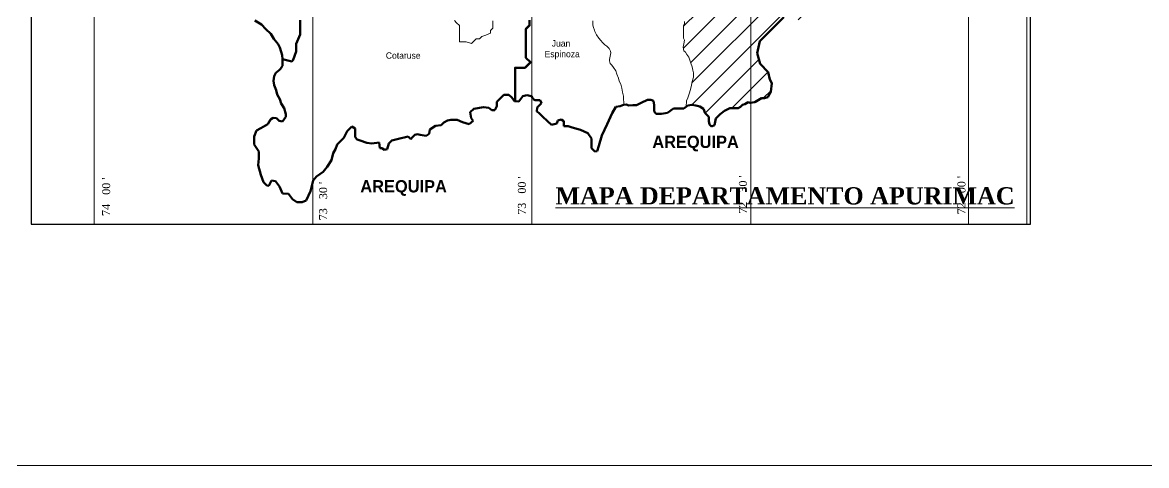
# Model space of a CAD drawing. Header units: metres. Extents: x 756359 to 758214, y 8425508 to 8426351.
# Drawn here: x 757030.28 to 757053.56, y 8425853.98 to 8425863.16 of the extents above; entities that cross this region are included whole.
import ezdxf

# ---------------------------------------------------------------- set-up
doc = ezdxf.new("R2010")
doc.units = ezdxf.units.M
for name, color, linetype, lineweight in [('02', 2, 'Continuous', 20), ('8', 5, 'Continuous', 60), ('Cap Prov', 94, 'Continuous', 25), ('Distrito', 212, 'Continuous', 25), ('Ejes de Coordenadas', 38, 'Continuous', 5), ('HIDROLOGIA', 151, 'Continuous', 18), ('N-Ciudades', 10, 'Continuous', 18), ('PERFIL', 150, 'Continuous', 9), ('PLUMA 01', 31, 'Continuous', 9), ('Red vías Vecinales', 106, 'Continuous', 40)]:
    doc.layers.add(name, color=color, linetype=linetype, lineweight=lineweight)
doc.styles.add('ARIAL', font='arial.ttf')
doc.styles.add('century', font='GOTHIC.TTF')

msp = doc.modelspace()

# ---------------------------------------------------------------- hatches: boundary and pattern name
at = {"layer": 'PERFIL'}
h = msp.add_hatch(dxfattribs=at)
h.set_pattern_fill('ANSI31', color=3, scale=0.1, style=0)
h.set_pattern_definition([(45, (-3626.7664, 20332.6351), (-0.224506403027, 0.224506403027), [])])
h.paths.add_polyline_path([(757046.74, 8425864.583), (757046.803, 8425864.721), (757046.88, 8425864.799), (757046.965, 8425864.799), (757046.965, 8425865.019), (757046.906, 8425865.139), (757046.857, 8425865.239), (757046.768, 8425865.239), (757046.665, 8425865.239), (757046.604, 8425865.178), (757046.517, 8425865.178), (757046.43, 8425865.216), (757046.293, 8425865.275), (757046.188, 8425865.38), (757046.188, 8425865.443), (757046.121, 8425865.511), (757046.121, 8425865.607), (757046.057, 8425865.607), (757046.01, 8425865.654), (757045.959, 8425865.705), (757045.856, 8425865.808), (757045.795, 8425865.869), (757045.708, 8425865.956), (757045.628, 8425865.956), (757045.515, 8425865.956), (757045.426, 8425865.956), (757045.365, 8425865.895), (757045.365, 8425863.594), (757046.798, 8425863.594), (757046.802, 8425863.61), (757046.796, 8425863.805), (757046.74, 8425863.955)])
h.paths.add_polyline_path([(757045.365, 8425865.895), (757045.356, 8425865.886), (757045.275, 8425865.805), (757045.235, 8425865.692), (757045.206, 8425865.609), (757045.046, 8425865.665), (757045.004, 8425865.623), (757044.859, 8425865.538), (757044.782, 8425865.453), (757044.669, 8425865.348), (757044.596, 8425865.318), (757044.533, 8425865.381), (757044.374, 8425865.381), (757044.374, 8425865.249), (757044.342, 8425864.976), (757044.215, 8425864.817), (757044.166, 8425864.547), (757044.11, 8425864.443), (757044.11, 8425864.368), (757044.083, 8425864.34), (757044.027, 8425864.285), (757044.001, 8425864.2), (757043.981, 8425864.138), (757043.932, 8425864.088), (757043.932, 8425864.006), (757043.953, 8425863.95), (757043.974, 8425863.894), (757043.992, 8425863.85), (757044.011, 8425863.799), (757044.011, 8425863.756), (757044.048, 8425863.719), (757044.048, 8425863.637), (757044.033, 8425863.594), (757045.365, 8425863.594)])
h.paths.add_polyline_path([(757045.365, 8425863.594), (757044.033, 8425863.594), (757044.026, 8425863.575), (757044.026, 8425863.527), (757044.026, 8425863.482), (757044.026, 8425863.436), (757043.975, 8425863.436), (757043.949, 8425863.462), (757043.894, 8425863.462), (757043.901, 8425863.442), (757043.901, 8425863.411), (757043.927, 8425863.357), (757043.939, 8425863.3), (757043.981, 8425863.258), (757043.992, 8425863.179), (757043.992, 8425863.134), (757043.974, 8425863.088), (757043.974, 8425863.029), (757043.974, 8425862.962), (757043.974, 8425862.888), (757043.974, 8425862.829), (757043.99, 8425862.789), (757043.979, 8425862.713), (757043.965, 8425862.644), (757043.98, 8425862.572), (757044.014, 8425862.538), (757044.043, 8425862.495), (757044.082, 8425862.435), (757044.098, 8425862.393), (757044.125, 8425862.316), (757044.153, 8425862.239), (757044.167, 8425862.169), (757044.178, 8425862.112), (757044.178, 8425862.025), (757044.151, 8425861.937), (757044.134, 8425861.859), (757044.117, 8425861.766), (757044.085, 8425861.676), (757044.057, 8425861.598), (757044.034, 8425861.535), (757044.023, 8425861.408), (757044.062, 8425861.438), (757044.143, 8425861.448), (757044.227, 8425861.434), (757044.308, 8425861.419), (757044.384, 8425861.369), (757044.418, 8425861.277), (757044.496, 8425861.2), (757044.496, 8425861.109), (757044.507, 8425861.044), (757044.55, 8425861.001), (757044.61, 8425861.031), (757044.64, 8425861.169), (757044.727, 8425861.256), (757044.821, 8425861.323), (757044.927, 8425861.385), (757045.101, 8425861.385), (757045.152, 8425861.409), (757045.195, 8425861.454), (757045.242, 8425861.467), (757045.31, 8425861.507), (757045.349, 8425861.495), (757045.365, 8425861.497)])
h.paths.add_polyline_path([(757046.562, 8425863.399), (757046.626, 8425863.426), (757046.697, 8425863.426), (757046.73, 8425863.459), (757046.781, 8425863.509), (757046.798, 8425863.594), (757045.365, 8425863.594), (757045.365, 8425861.497), (757045.45, 8425861.509), (757045.518, 8425861.548), (757045.588, 8425861.588), (757045.645, 8425861.586), (757045.717, 8425861.612), (757045.781, 8425861.718), (757045.8, 8425861.9), (757045.757, 8425861.973), (757045.726, 8425862.128), (757045.555, 8425862.299), (757045.494, 8425862.518), (757045.551, 8425862.769), (757045.626, 8425862.843), (757045.739, 8425862.957), (757045.914, 8425863.132), (757046.051, 8425863.268), (757046.172, 8425863.297), (757046.215, 8425863.272), (757046.298, 8425863.189), (757046.376, 8425863.222), (757046.469, 8425863.307)])
h.paths.add_polyline_path([(757044.378, 8425863.561), (757045.84, 8425863.561), (757045.84, 8425863.847), (757044.378, 8425863.847)], flags=9)
h.paths.add_polyline_path([(757041.804, 8425863.741), (757044.654, 8425863.741), (757044.654, 8425864.354), (757041.804, 8425864.354)], flags=9)

# ---------------------------------------------------------------- linework, layer by layer
at = {"lineweight": 60}
for p, q in [((757046.051, 8425863.268), (757045.914, 8425863.132)), ((757035.233, 8425863.113), (757035.096, 8425863.199)), ((757035.324, 8425863.02), (757035.233, 8425863.113)), ((757045.914, 8425863.132), (757045.739, 8425862.957)), ((757035.426, 8425862.919), (757035.324, 8425863.02)), ((757035.487, 8425862.819), (757035.426, 8425862.919)), ((757035.575, 8425862.705), (757035.487, 8425862.819)), ((757045.626, 8425862.843), (757045.551, 8425862.769)), ((757045.739, 8425862.957), (757045.626, 8425862.843)), ((757035.613, 8425862.64), (757035.575, 8425862.705)), ((757035.639, 8425862.551), (757035.613, 8425862.64)), ((757045.551, 8425862.769), (757045.494, 8425862.518)), ((757035.658, 8425862.479), (757035.639, 8425862.551)), ((757035.668, 8425862.394), (757035.658, 8425862.479)), ((757035.667, 8425862.258), (757035.668, 8425862.394)), ((757045.494, 8425862.518), (757045.555, 8425862.299)), ((757035.493, 8425862.041), (757035.528, 8425862.111)), ((757035.528, 8425862.111), (757035.597, 8425862.166)), ((757035.597, 8425862.166), (757035.627, 8425862.197)), ((757035.627, 8425862.197), (757035.667, 8425862.258)), ((757045.555, 8425862.299), (757045.726, 8425862.128)), ((757045.726, 8425862.128), (757045.757, 8425861.973)), ((757035.477, 8425861.946), (757035.493, 8425862.041)), ((757035.494, 8425861.861), (757035.477, 8425861.946)), ((757045.757, 8425861.973), (757045.8, 8425861.9)), ((757045.8, 8425861.9), (757045.781, 8425861.718)), ((757035.533, 8425861.751), (757035.494, 8425861.861)), ((757035.555, 8425861.664), (757035.533, 8425861.751)), ((757035.609, 8425861.568), (757035.555, 8425861.664)), ((757040.252, 8425861.661), (757040.164, 8425861.573)), ((757040.355, 8425861.661), (757040.252, 8425861.661)), ((757040.413, 8425861.604), (757040.355, 8425861.661)), ((757040.727, 8425861.649), (757040.64, 8425861.628)), ((757040.822, 8425861.628), (757040.727, 8425861.649)), ((757045.781, 8425861.718), (757045.717, 8425861.612)), ((757035.636, 8425861.479), (757035.609, 8425861.568)), ((757035.698, 8425861.379), (757035.636, 8425861.479)), ((757039.832, 8425861.404), (757039.632, 8425861.365)), ((757039.937, 8425861.389), (757039.832, 8425861.404)), ((757040.104, 8425861.426), (757040.066, 8425861.343)), ((757040.164, 8425861.573), (757040.104, 8425861.513)), ((757040.104, 8425861.513), (757040.104, 8425861.426)), ((757040.469, 8425861.526), (757040.413, 8425861.604)), ((757040.56, 8425861.523), (757040.469, 8425861.526)), ((757040.64, 8425861.628), (757040.56, 8425861.523)), ((757040.859, 8425861.565), (757040.822, 8425861.628)), ((757040.896, 8425861.55), (757040.859, 8425861.565)), ((757041.004, 8425861.55), (757040.896, 8425861.55)), ((757040.94, 8425861.393), (757041.028, 8425861.488)), ((757041.028, 8425861.488), (757041.004, 8425861.55)), ((757042.572, 8425861.406), (757042.49, 8425861.278)), ((757042.657, 8425861.423), (757042.572, 8425861.406)), ((757042.731, 8425861.452), (757042.657, 8425861.423)), ((757042.782, 8425861.456), (757042.731, 8425861.452)), ((757042.838, 8425861.434), (757042.782, 8425861.456)), ((757042.921, 8425861.442), (757042.838, 8425861.434)), ((757042.996, 8425861.442), (757042.921, 8425861.442)), ((757043.094, 8425861.489), (757042.996, 8425861.442)), ((757043.226, 8425861.551), (757043.094, 8425861.489)), ((757043.297, 8425861.551), (757043.226, 8425861.551)), ((757043.348, 8425861.536), (757043.297, 8425861.551)), ((757043.363, 8425861.443), (757043.348, 8425861.536)), ((757043.363, 8425861.311), (757043.363, 8425861.443)), ((757044.062, 8425861.438), (757043.979, 8425861.376)), ((757044.143, 8425861.448), (757044.062, 8425861.438)), ((757044.227, 8425861.434), (757044.143, 8425861.448)), ((757044.308, 8425861.419), (757044.227, 8425861.434)), ((757044.384, 8425861.369), (757044.308, 8425861.419)), ((757045.152, 8425861.409), (757045.101, 8425861.385)), ((757045.195, 8425861.454), (757045.152, 8425861.409)), ((757045.242, 8425861.467), (757045.195, 8425861.454)), ((757045.31, 8425861.507), (757045.242, 8425861.467)), ((757045.349, 8425861.495), (757045.31, 8425861.507)), ((757045.45, 8425861.509), (757045.349, 8425861.495)), ((757045.518, 8425861.548), (757045.45, 8425861.509)), ((757045.588, 8425861.588), (757045.518, 8425861.548)), ((757045.645, 8425861.586), (757045.588, 8425861.588)), ((757045.717, 8425861.612), (757045.645, 8425861.586)), ((757035.417, 8425861.147), (757035.475, 8425861.181)), ((757035.475, 8425861.181), (757035.543, 8425861.175)), ((757035.543, 8425861.175), (757035.594, 8425861.118)), ((757035.666, 8425861.102), (757035.733, 8425861.203)), ((757035.737, 8425861.254), (757035.698, 8425861.379)), ((757035.733, 8425861.203), (757035.737, 8425861.254)), ((757039.632, 8425861.365), (757039.556, 8425861.301)), ((757039.556, 8425861.301), (757039.575, 8425861.175)), ((757039.575, 8425861.175), (757039.614, 8425861.116)), ((757040.002, 8425861.339), (757039.937, 8425861.389)), ((757040.066, 8425861.343), (757040.002, 8425861.339)), ((757040.934, 8425861.31), (757040.94, 8425861.393)), ((757040.978, 8425861.285), (757040.934, 8425861.31)), ((757041.054, 8425861.209), (757040.978, 8425861.285)), ((757041.151, 8425861.112), (757041.054, 8425861.209)), ((757042.49, 8425861.278), (757042.387, 8425861.053)), ((757043.408, 8425861.266), (757043.363, 8425861.311)), ((757043.516, 8425861.266), (757043.408, 8425861.266)), ((757043.639, 8425861.285), (757043.516, 8425861.266)), ((757043.767, 8425861.376), (757043.639, 8425861.285)), ((757043.979, 8425861.376), (757043.767, 8425861.376)), ((757044.418, 8425861.277), (757044.384, 8425861.369)), ((757044.496, 8425861.2), (757044.418, 8425861.277)), ((757044.496, 8425861.109), (757044.496, 8425861.2)), ((757044.64, 8425861.169), (757044.61, 8425861.031)), ((757044.727, 8425861.256), (757044.64, 8425861.169)), ((757044.821, 8425861.323), (757044.727, 8425861.256)), ((757044.927, 8425861.385), (757044.821, 8425861.323)), ((757045.101, 8425861.385), (757044.927, 8425861.385)), ((757035.126, 8425860.918), (757035.216, 8425860.969)), ((757035.216, 8425860.969), (757035.36, 8425861.051)), ((757035.36, 8425861.051), (757035.417, 8425861.147)), ((757035.594, 8425861.118), (757035.666, 8425861.102)), ((757037.1, 8425861), (757037.002, 8425860.906)), ((757037.17, 8425860.96), (757037.1, 8425861)), ((757037.17, 8425860.89), (757037.17, 8425860.96)), ((757038.715, 8425860.937), (757038.707, 8425860.85)), ((757038.833, 8425861.019), (757038.715, 8425860.937)), ((757038.952, 8425861.029), (757038.833, 8425861.019)), ((757039.008, 8425861.085), (757038.952, 8425861.029)), ((757039.081, 8425861.129), (757039.008, 8425861.085)), ((757039.149, 8425861.143), (757039.081, 8425861.129)), ((757039.283, 8425861.143), (757039.149, 8425861.143)), ((757039.397, 8425861.092), (757039.283, 8425861.143)), ((757039.531, 8425861.048), (757039.397, 8425861.092)), ((757039.614, 8425861.116), (757039.531, 8425861.048)), ((757041.239, 8425861.037), (757041.151, 8425861.112)), ((757041.35, 8425861.067), (757041.239, 8425861.037)), ((757041.371, 8425861.129), (757041.35, 8425861.067)), ((757041.439, 8425861.146), (757041.371, 8425861.129)), ((757041.491, 8425861.113), (757041.439, 8425861.146)), ((757041.491, 8425861.006), (757041.491, 8425861.113)), ((757041.584, 8425861.006), (757041.491, 8425861.006)), ((757041.668, 8425860.981), (757041.584, 8425861.006)), ((757041.838, 8425860.932), (757041.668, 8425860.981)), ((757041.99, 8425860.861), (757041.838, 8425860.932)), ((757042.387, 8425861.053), (757042.28, 8425860.818)), ((757044.507, 8425861.044), (757044.496, 8425861.109)), ((757044.55, 8425861.001), (757044.507, 8425861.044)), ((757044.61, 8425861.031), (757044.55, 8425861.001)), ((757035.078, 8425860.794), (757035.126, 8425860.918)), ((757035.078, 8425860.626), (757035.078, 8425860.794)), ((757036.937, 8425860.769), (757036.857, 8425860.693)), ((757037.002, 8425860.906), (757036.937, 8425860.769)), ((757037.17, 8425860.778), (757037.17, 8425860.89)), ((757037.212, 8425860.735), (757037.17, 8425860.778)), ((757037.278, 8425860.713), (757037.212, 8425860.735)), ((757037.41, 8425860.667), (757037.278, 8425860.713)), ((757037.93, 8425860.714), (757037.868, 8425860.652)), ((757038.042, 8425860.742), (757037.93, 8425860.714)), ((757038.267, 8425860.797), (757038.042, 8425860.742)), ((757038.323, 8425860.741), (757038.267, 8425860.797)), ((757038.36, 8425860.778), (757038.323, 8425860.741)), ((757038.41, 8425860.828), (757038.36, 8425860.778)), ((757038.464, 8425860.845), (757038.41, 8425860.828)), ((757038.517, 8425860.828), (757038.464, 8425860.845)), ((757038.642, 8425860.81), (757038.517, 8425860.828)), ((757038.707, 8425860.85), (757038.642, 8425860.81)), ((757042.065, 8425860.75), (757041.99, 8425860.861)), ((757042.064, 8425860.554), (757042.065, 8425860.75)), ((757042.28, 8425860.818), (757042.218, 8425860.6)), ((757035.147, 8425860.526), (757035.078, 8425860.626)), ((757035.178, 8425860.481), (757035.147, 8425860.526)), ((757035.178, 8425860.341), (757035.178, 8425860.481)), ((757036.766, 8425860.534), (757036.714, 8425860.447)), ((757036.797, 8425860.626), (757036.766, 8425860.534)), ((757036.857, 8425860.693), (757036.797, 8425860.626)), ((757037.513, 8425860.648), (757037.41, 8425860.667)), ((757037.667, 8425860.671), (757037.513, 8425860.648)), ((757037.684, 8425860.554), (757037.667, 8425860.671)), ((757037.667, 8425860.671), (757037.667, 8425860.671)), ((757037.722, 8425860.554), (757037.684, 8425860.554)), ((757037.777, 8425860.518), (757037.722, 8425860.554)), ((757037.837, 8425860.532), (757037.777, 8425860.518)), ((757037.868, 8425860.652), (757037.837, 8425860.532)), ((757042.137, 8425860.485), (757042.064, 8425860.554)), ((757042.181, 8425860.494), (757042.137, 8425860.485)), ((757042.218, 8425860.6), (757042.181, 8425860.494)), ((757035.164, 8425860.199), (757035.178, 8425860.341)), ((757036.679, 8425860.303), (757036.59, 8425860.169)), ((757036.714, 8425860.447), (757036.679, 8425860.303)), ((757035.22, 8425860.002), (757035.164, 8425860.199)), ((757035.27, 8425859.849), (757035.22, 8425860.002)), ((757036.508, 8425860.061), (757036.369, 8425859.969)), ((757036.59, 8425860.169), (757036.508, 8425860.061)), ((757035.344, 8425859.779), (757035.27, 8425859.849)), ((757035.385, 8425859.776), (757035.344, 8425859.779)), ((757035.437, 8425859.883), (757035.385, 8425859.776)), ((757035.518, 8425859.867), (757035.437, 8425859.883)), ((757035.605, 8425859.757), (757035.518, 8425859.867)), ((757036.301, 8425859.881), (757036.249, 8425859.666)), ((757036.369, 8425859.969), (757036.301, 8425859.881)), ((757035.666, 8425859.616), (757035.605, 8425859.757)), ((757035.793, 8425859.605), (757035.666, 8425859.616)), ((757035.873, 8425859.499), (757035.793, 8425859.605)), ((757036.249, 8425859.666), (757036.158, 8425859.469)), ((757035.964, 8425859.433), (757035.873, 8425859.499)), ((757036.018, 8425859.433), (757035.964, 8425859.433)), ((757036.076, 8425859.433), (757036.018, 8425859.433)), ((757036.158, 8425859.469), (757036.076, 8425859.433))]:
    msp.add_line(p, q, dxfattribs=at)
at = {"layer": '02'}
for points in [[(757036.031, 8425863.202), (757036.031, 8425863.028), (757036.031, 8425862.907), (757035.95, 8425862.713), (757035.95, 8425862.636), (757035.95, 8425862.558), (757035.888, 8425862.381), (757035.857, 8425862.35), (757035.668, 8425862.394)], [(757040.781, 8425863.202), (757040.781, 8425863.098), (757040.708, 8425863.025), (757040.708, 8425862.868), (757040.708, 8425862.718), (757040.708, 8425862.568), (757040.708, 8425862.426), (757040.801, 8425862.333), (757040.685, 8425862.217), (757040.685, 8425862.217), (757040.685, 8425862.217), (757040.568, 8425862.217), (757040.484, 8425862.217), (757040.484, 8425862.067), (757040.484, 8425861.791), (757040.484, 8425861.658), (757040.483, 8425861.525)], [(757040.795, 8425863.198), (757040.795, 8425863.093), (757040.722, 8425863.02), (757040.722, 8425862.863), (757040.722, 8425862.713), (757040.722, 8425862.563), (757040.722, 8425862.421), (757040.815, 8425862.328), (757040.699, 8425862.212), (757040.699, 8425862.212), (757040.699, 8425862.212), (757040.582, 8425862.212), (757040.498, 8425862.212), (757040.498, 8425862.062), (757040.498, 8425861.787), (757040.498, 8425861.653), (757040.497, 8425861.521)]]:
    msp.add_lwpolyline(points, dxfattribs=at)
at = {"layer": 'Cap Prov', "lineweight": 50}
for points in [[(757036.031, 8425863.202), (757036.031, 8425863.028), (757036.031, 8425862.907), (757035.95, 8425862.713), (757035.95, 8425862.636), (757035.95, 8425862.558), (757035.888, 8425862.381), (757035.857, 8425862.35), (757035.668, 8425862.394)], [(757040.781, 8425863.202), (757040.781, 8425863.098), (757040.708, 8425863.025), (757040.708, 8425862.868), (757040.708, 8425862.718), (757040.708, 8425862.568), (757040.708, 8425862.426), (757040.801, 8425862.333), (757040.685, 8425862.217), (757040.685, 8425862.217), (757040.685, 8425862.217), (757040.568, 8425862.217), (757040.484, 8425862.217), (757040.484, 8425862.067), (757040.484, 8425861.791), (757040.484, 8425861.658), (757040.483, 8425861.525)]]:
    msp.add_lwpolyline(points, dxfattribs=at)
at = {"layer": 'Ejes de Coordenadas', "linetype": 'Continuous'}
for p, q in [((757031.766, 8425877.573), (757031.766, 8425858.981)), ((757036.293, 8425877.573), (757036.293, 8425858.981)), ((757040.827, 8425877.573), (757040.827, 8425858.981)), ((757045.365, 8425877.573), (757045.365, 8425858.981)), ((757049.876, 8425877.573), (757049.876, 8425858.981)), ((757031.766, 8425858.981), (757051.079, 8425858.981))]:
    msp.add_line(p, q, dxfattribs=at)
msp.add_lwpolyline([(757051.079, 8425858.981), (757030.464, 8425858.981), (757030.464, 8425876.169), (757051.079, 8425876.169)], close=True, dxfattribs=at)
at = {"layer": 'HIDROLOGIA', "linetype": 'Continuous', "lineweight": 5}
msp.add_lwpolyline([(757040.02, 8425863.192), (757040.02, 8425863.107), (757040.02, 8425863.038), (757039.974, 8425862.992), (757039.974, 8425862.935), (757039.874, 8425862.895), (757039.793, 8425862.863), (757039.747, 8425862.817), (757039.674, 8425862.817), (757039.629, 8425862.772), (757039.577, 8425862.72), (757039.472, 8425862.756), (757039.42, 8425862.756), (757039.329, 8425862.756), (757039.329, 8425862.832), (757039.329, 8425862.914), (757039.329, 8425863.013), (757039.329, 8425863.092), (757039.272, 8425863.15), (757039.226, 8425863.195)], dxfattribs=at)
at = {"layer": 'N-Ciudades', "linetype": 'Continuous', "lineweight": 5}
for points in [[(757042.094, 8425863.192), (757042.094, 8425863.14), (757042.094, 8425863.104), (757042.106, 8425863.052), (757042.125, 8425863), (757042.136, 8425862.969), (757042.172, 8425862.897), (757042.215, 8425862.833), (757042.257, 8425862.781), (757042.294, 8425862.744), (757042.344, 8425862.695), (757042.383, 8425862.666), (757042.434, 8425862.615), (757042.461, 8425862.56), (757042.469, 8425862.528), (757042.449, 8425862.461), (757042.438, 8425862.392), (757042.438, 8425862.359), (757042.453, 8425862.306), (757042.485, 8425862.274), (757042.518, 8425862.223), (757042.569, 8425862.154), (757042.59, 8425862.085), (757042.624, 8425862.001), (757042.639, 8425861.944), (757042.675, 8425861.879), (757042.692, 8425861.799), (757042.709, 8425861.715), (757042.727, 8425861.63), (757042.727, 8425861.564), (757042.741, 8425861.453)], [(757043.992, 8425863.179), (757043.992, 8425863.134), (757043.974, 8425863.088), (757043.974, 8425863.029), (757043.974, 8425862.962), (757043.974, 8425862.888), (757043.974, 8425862.829), (757043.99, 8425862.789), (757043.979, 8425862.713), (757043.965, 8425862.644), (757043.98, 8425862.572), (757044.014, 8425862.538), (757044.043, 8425862.495), (757044.082, 8425862.435), (757044.098, 8425862.393), (757044.125, 8425862.316), (757044.153, 8425862.239), (757044.167, 8425862.169), (757044.178, 8425862.112), (757044.178, 8425862.025), (757044.151, 8425861.937), (757044.134, 8425861.859), (757044.117, 8425861.766), (757044.085, 8425861.676), (757044.057, 8425861.598), (757044.034, 8425861.535), (757044.023, 8425861.408), (757044.023, 8425861.408)]]:
    msp.add_lwpolyline(points, dxfattribs=at)
at = {"layer": 'PLUMA 01'}
msp.add_lwpolyline([(757018.389, 8425853.981), (757118.474, 8425853.981), (757118.474, 8425913.381), (757018.389, 8425913.381)], close=True, dxfattribs=at)
at = {"layer": 'Red vías Vecinales', "color": 7, "lineweight": 30}
msp.add_lwpolyline([(757030.464, 8425858.981), (757051.155, 8425858.981), (757051.155, 8425877.573), (757030.464, 8425877.573), (757030.464, 8425858.981)], dxfattribs=at)

# ---------------------------------------------------------------- texts
at = {"layer": '8', "color": 7, "char_height": 0.25396, "attachment_point": 1, "style": 'century'}
for insert in [(757043.324, 8425860.811), (757037.278, 8425859.891)]:
    msp.add_mtext('{\\fBankGothic Md BT|b1|i0|c0|p34;AREQUIPA}', dxfattribs=dict(at, insert=insert))
at = {"layer": '8', "color": 5, "lineweight": 5, "insert": (757041.32, 8425859.744), "char_height": 0.35631, "attachment_point": 1, "style": 'century'}
msp.add_mtext('{\\fBook Antiqua|b1|i0|c0|p18;\\L\\C7;MAPA DEPARTAMENTO APURIMAC}', dxfattribs=at)
at = {"layer": 'Distrito', "linetype": 'Continuous', "lineweight": 5, "char_height": 0.1326, "width": 1.67709, "attachment_point": 1, "style": 'century'}
for s, insert in [('   Juan\\PEspinoza', (757041.094, 8425862.79)), ('Cotaruse', (757037.806, 8425862.538))]:
    msp.add_mtext(s, dxfattribs=dict(at, insert=insert))
at = {"layer": 'Ejes de Coordenadas', "char_height": 0.16581, "width": 1.11146, "attachment_point": 1, "rotation": 90, "style": 'ARIAL'}
for s, insert in [("{\\fTimes New Roman|b0|i0|c0|p18;74   00 '}", (757031.931, 8425859.149)), ("{\\fTimes New Roman|b0|i0|c0|p18;73   30 '}", (757036.424, 8425859.059)), ("{\\fTimes New Roman|b0|i0|c0|p18;73   00 '}", (757040.541, 8425859.173)), ("{\\fTimes New Roman|b0|i0|c0|p18;72   30 '}", (757045.118, 8425859.194)), ("{\\fTimes New Roman|b0|i0|c0|p18;72   00 '}", (757049.644, 8425859.181))]:
    msp.add_mtext(s, dxfattribs=dict(at, insert=insert))

doc.saveas('drawing.dxf')
